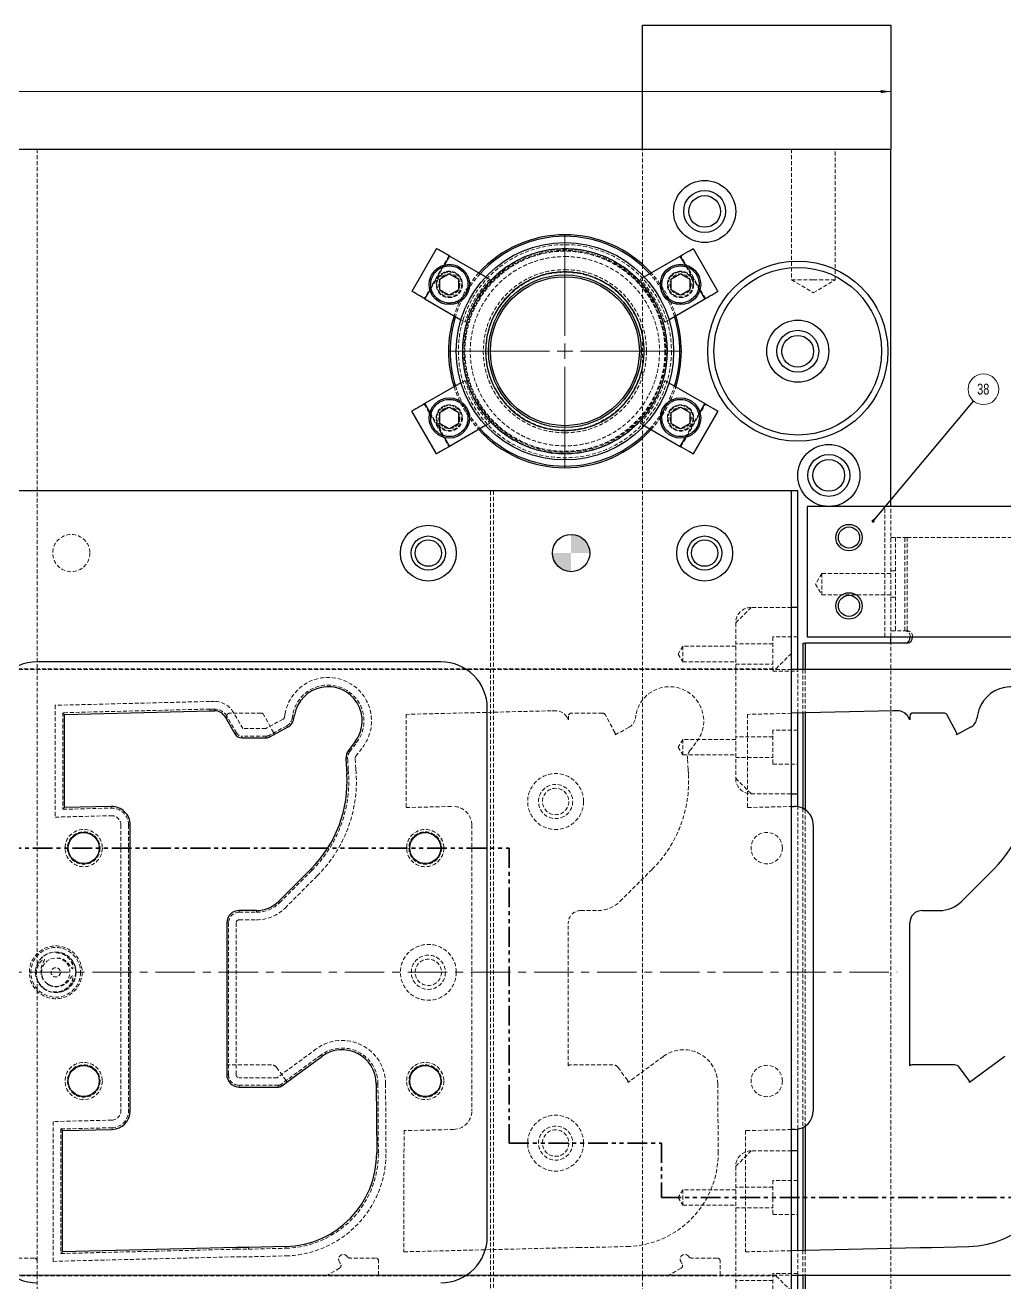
# Model space of a CAD drawing. Header units: millimetres. Extents: x 4 to 907, y 5 to 1495.
# Drawn here: x 431.1 to 746.7, y 724.2 to 1129.2 of the extents above; entities that cross this region are included whole.
import ezdxf

# ---------------------------------------------------------------- set-up
doc = ezdxf.new("R2010")
doc.units = ezdxf.units.MM
for name, pattern in [('CENTERX2', [20.32, 12.7, -2.54, 2.54, -2.54]), ('HIDDEN', [1.905, 1.27, -0.635]), ('PHANTOM', [12.7, 6.35, -1.27, 1.27, -1.27, 1.27, -1.27])]:
    doc.linetypes.add(name, pattern=pattern)
doc.styles.add('SLDTEXTSTYLE0', font='TXT', dxfattribs={"width": 0.75})
doc.dimstyles.new('SLDDIMSTYLE0', dxfattribs={"dimtxt": 3.5, "dimasz": 3.302, "dimexe": 0, "dimexo": 0.0625, "dimgap": 0.875, "dimtad": 1, "dimrnd": 1e-09, "dimzin": 12, "dimdsep": 46, "dimtxsty": 'SLDTEXTSTYLE0', "dimsah": 1, "dimcen": 0.09, "dimadec": 0, "dimazin": 3, "dimtfac": 1, "dimtofl": 0, "dimtmove": 0, "dimatfit": 3, "dimfxl": 1, "dimfrac": 2, "dimtolj": 1, "dimtzin": 12, "dimarcsym": 0})
doc.dimstyles.new('SLDDIMSTYLE1', dxfattribs={"dimtxt": 0.18, "dimasz": 1.016, "dimexe": 0, "dimexo": 0.0625, "dimgap": 0, "dimtad": 0, "dimtih": 1, "dimtoh": 1, "dimdec": 0, "dimrnd": 1e-09, "dimzin": 0, "dimdsep": 46, "dimtxsty": 'Standard', "dimblk1": 'DOT', "dimblk2": 'DOT', "dimsah": 1, "dimcen": 0.09, "dimadec": 0, "dimazin": 0, "dimtfac": 1.016, "dimtdec": 0, "dimtofl": 0, "dimtmove": 0, "dimatfit": 3, "dimldrblk": 'DOT', "dimfxl": 1, "dimfrac": 2, "dimtolj": 1, "dimtzin": 0, "dimarcsym": 0})

# ---------------------------------------------------------------- blocks, each defined once
blk = doc.blocks.new('_D_1')
at = {"color": 7, "linetype": 'Continuous', "lineweight": 18}
for p, q in [((99.65, 921.71), (99.65, 726.71)), ((653.96, 726.71), (98.65, 726.71))]:
    blk.add_line(p, q, dxfattribs=at)
for points in [[(99.65, 921.71), (99.14, 918.41), (100.16, 918.41)], [(99.65, 726.71), (100.16, 730.01), (99.14, 730.01)]]:
    blk.add_solid(points, dxfattribs=at)
at = {"color": 7, "linetype": 'Continuous', "lineweight": 18, "insert": (95.14, 811.37), "char_height": 3.5, "attachment_point": 1, "rotation": 90, "style": 'SLDTEXTSTYLE0'}
blk.add_mtext('195', dxfattribs=at)
blk = doc.blocks.new('_D_2')
at = {"color": 7, "linetype": 'Continuous', "lineweight": 18}
for p, q in [((149.96, 1090.21), (149.96, 1108.82)), ((709.96, 1107.82), (149.96, 1107.82)), ((709.96, 1090.21), (709.96, 1108.82))]:
    blk.add_line(p, q, dxfattribs=at)
for points in [[(149.96, 1107.82), (153.26, 1107.31), (153.26, 1108.33)], [(709.96, 1107.82), (706.66, 1108.33), (706.66, 1107.31)]]:
    blk.add_solid(points, dxfattribs=at)
at = {"color": 7, "linetype": 'Continuous', "lineweight": 18, "insert": (388.18, 1112.33), "char_height": 3.5, "attachment_point": 1, "style": 'SLDTEXTSTYLE0'}
blk.add_mtext('560', dxfattribs=at)
blk = doc.blocks.new('SW_NOTE_8')
at = {"color": 0, "linetype": 'Continuous', "lineweight": 0}
blk.add_circle((3.17, 3.79), 4.94, dxfattribs=at)
at = {"color": 0, "linetype": 'Continuous', "lineweight": 0, "insert": (3.1, 5.6), "char_height": 3.5, "attachment_point": 2, "style": 'SLDTEXTSTYLE0'}
blk.add_mtext('38', dxfattribs=at)
blk = doc.blocks.new('_Dot')
at = {"color": 0, "linetype": 'ByBlock', "lineweight": -2}
blk.add_line((-0.5, 0), (-1, 0), dxfattribs=at)
at = {"color": 0, "linetype": 'ByBlock', "const_width": 0.5}
blk.add_lwpolyline([(-0.25, 0, 1), (0.25, 0, 1)], format="xyb", close=True, dxfattribs=at)
blk = doc.blocks.new('SW_CENTERMARKSYMBOL_1')
at = {"color": 0, "linetype": 'Continuous', "lineweight": 0}
for p, q in [((0, 5), (0, 37.5)), ((-5, 0), (-37.5, 0)), ((0, 0), (-2.5, 0)), ((0, 0), (0, 2.5)), ((0, 0), (0, -2.5)), ((0, 0), (2.5, 0)), ((5, 0), (37.5, 0)), ((0, -5), (0, -37.5))]:
    blk.add_line(p, q, dxfattribs=at)
blk = doc.blocks.new('SW_DOWELSYMBOL_1')
at = {"linetype": 'Continuous', "lineweight": 0}
h = blk.add_hatch(color=0, dxfattribs=at)
edge = h.paths.add_edge_path(flags=0)
edge.add_arc((0, 0), 6, 0, 90)
edge.add_line((0, 6), (0, 0))
edge.add_line((0, 0), (6, 0))
h = blk.add_hatch(color=0, dxfattribs=at)
edge = h.paths.add_edge_path(flags=0)
edge.add_arc((0, 0), 6, 180, 270)
edge.add_line((0, -6), (0, 0))
edge.add_line((0, 0), (-6, 0))
at = {"color": 0, "linetype": 'Continuous', "lineweight": 0}
blk.add_circle((0, 0), 6, dxfattribs=at)

msp = doc.modelspace()

# ---------------------------------------------------------------- linework, layer by layer
at = {"color": 7, "linetype": 'Continuous', "lineweight": 25}
for p, q in [((629.958, 1089.21), (629.958, 1129.21)), ((629.958, 1129.21), (709.958, 1129.21)), ((709.958, 1129.21), (709.958, 1089.21)), ((709.958, 1089.21), (149.958, 1089.21)), ((709.958, 974.21), (709.958, 1089.21)), ((563.639, 1057.245), (555.689, 1043.475)), ((646.276, 1057.245), (654.226, 1043.475)), ((579.414, 1048.138), (567.796, 1054.845)), ((630.501, 1048.138), (642.119, 1054.845)), ((564.718, 1047.442), (567.718, 1049.174)), ((567.718, 1049.174), (570.718, 1047.442)), ((639.197, 1047.442), (642.197, 1049.174)), ((642.197, 1049.174), (645.197, 1047.442)), ((564.718, 1043.978), (564.718, 1047.442)), ((570.718, 1047.442), (570.718, 1043.978)), ((639.197, 1043.978), (639.197, 1047.442)), ((645.197, 1047.442), (645.197, 1043.978)), ((559.846, 1041.075), (571.464, 1034.368)), ((567.718, 1042.246), (564.718, 1043.978)), ((570.718, 1043.978), (567.718, 1042.246)), ((638.451, 1034.368), (650.069, 1041.075)), ((642.197, 1042.246), (639.197, 1043.978)), ((645.197, 1043.978), (642.197, 1042.246)), ((571.464, 1014.052), (559.846, 1007.345)), ((638.451, 1014.052), (650.069, 1007.345)), ((563.639, 991.175), (555.689, 1004.945)), ((564.718, 1004.442), (567.718, 1006.174)), ((564.718, 1000.978), (564.718, 1004.442)), ((567.718, 1006.174), (570.718, 1004.442)), ((570.718, 1004.442), (570.718, 1000.978)), ((639.197, 1004.442), (642.197, 1006.174)), ((639.197, 1000.978), (639.197, 1004.442)), ((642.197, 1006.174), (645.197, 1004.442)), ((645.197, 1004.442), (645.197, 1000.978)), ((654.226, 1004.945), (646.276, 991.175)), ((567.718, 999.246), (564.718, 1000.978)), ((570.718, 1000.978), (567.718, 999.246)), ((642.197, 999.246), (639.197, 1000.978)), ((645.197, 1000.978), (642.197, 999.246)), ((579.414, 1000.283), (567.796, 993.575)), ((630.501, 1000.283), (642.119, 993.575)), ((677.958, 979.21), (149.958, 979.21)), ((677.958, 669.21), (677.958, 979.21)), ((679.958, 979.21), (677.958, 979.21)), ((679.958, 941.71), (679.958, 979.21)), ((875.958, 974.21), (682.958, 974.21)), ((682.958, 974.21), (682.958, 932.21)), ((679.958, 941.71), (677.958, 941.71)), ((679.958, 921.71), (679.958, 941.71)), ((682.958, 932.21), (792.958, 932.21)), ((709.958, 930.21), (709.958, 932.21)), ((681.549, 930.21), (681.549, 921.71)), ((681.549, 930.21), (682.299, 930.21)), ((682.299, 930.21), (682.299, 921.71)), ((715.208, 930.21), (682.299, 930.21)), ((564.958, 924.21), (434.958, 924.21)), ((789.958, 921.71), (677.958, 921.71)), ((443.783, 877.263), (443.799, 907.27)), ((443.799, 907.27), (490.555, 908.428)), ((490.555, 908.428), (492.067, 908.427)), ((579.958, 739.21), (579.958, 909.21)), ((710.555, 908.428), (677.958, 907.621)), ((679.958, 881.71), (679.958, 907.67)), ((681.549, 907.71), (681.549, 877.049)), ((682.299, 907.728), (682.299, 876.621)), ((712.067, 908.427), (710.555, 908.428)), ((727.042, 907.71), (717.087, 907.71)), ((495.55, 906.427), (498.679, 901.008)), ((517.637, 905.935), (517.83, 907.046)), ((716.087, 905.498), (715.55, 906.427)), ((716.087, 906.711), (716.087, 905.498)), ((731.049, 901.427), (727.921, 907.187)), ((737.83, 907.046), (737.637, 905.935)), ((500.927, 899.71), (508.696, 899.71)), ((509.935, 900.025), (515.605, 903.104)), ((735.605, 903.104), (731.132, 900.675)), ((537.429, 898.513), (535.231, 895.618)), ((534.425, 892.953), (534.635, 889.547)), ((534.635, 889.547), (534.721, 888.14)), ((677.958, 881.71), (679.958, 881.71)), ((679.958, 877.553), (679.958, 881.71)), ((458.809, 877.635), (443.783, 877.263)), ((677.958, 877.614), (678.809, 877.635)), ((464.958, 779.61), (464.958, 871.637)), ((684.958, 871.637), (684.958, 779.61)), ((523.065, 857.397), (512.69, 847.032)), ((732.69, 847.032), (743.065, 857.397)), ((505.617, 844.107), (500.054, 844.11)), ((720.054, 844.11), (725.617, 844.107)), ((496.052, 840.112), (496.026, 791.277)), ((716.027, 794.127), (716.052, 840.112)), ((513.813, 787.664), (526.659, 797.13)), ((730.437, 794.403), (716.717, 794.403)), ((746.659, 797.13), (735.268, 788.736)), ((735.083, 789.47), (732.047, 793.589)), ((500.026, 787.275), (512.626, 787.275)), ((544.184, 788.345), (544.327, 766.083)), ((443.128, 773.216), (459.106, 773.612)), ((679.106, 773.612), (677.958, 773.584)), ((679.958, 766.71), (679.958, 773.694)), ((681.549, 774.199), (681.549, 734.667)), ((682.299, 774.627), (682.299, 734.685)), ((443.107, 734.21), (443.128, 773.216)), ((679.958, 766.71), (677.958, 766.71)), ((679.958, 734.627), (679.958, 766.71)), ((499.319, 735.602), (443.107, 734.21)), ((503.069, 735.6), (499.319, 735.602)), ((515.076, 735.9), (503.069, 735.6)), ((677.958, 734.578), (719.319, 735.602)), ((719.319, 735.602), (723.069, 735.6)), ((723.069, 735.6), (735.076, 735.9)), ((677.958, 726.71), (748.5, 726.71)), ((679.958, 706.71), (679.958, 726.71)), ((681.549, 726.71), (681.549, 718.21)), ((682.299, 726.71), (682.299, 718.21))]:
    msp.add_line(p, q, dxfattribs=at)
at = {"color": 7, "linetype": 'HIDDEN', "lineweight": 18}
for p, q in [((434.958, 1089.21), (434.958, 825.416)), ((629.958, 559.21), (629.958, 1089.21)), ((677.958, 1089.21), (677.958, 1047.21)), ((691.958, 1047.21), (691.958, 1089.21)), ((567.623, 1054.945), (559.673, 1041.175)), ((559.846, 1041.075), (567.796, 1054.845)), ((642.119, 1054.845), (650.069, 1041.075)), ((650.242, 1041.175), (642.292, 1054.945)), ((566.167, 1052.022), (561.476, 1043.898)), ((648.439, 1043.898), (643.749, 1052.022)), ((580.749, 1047.367), (579.414, 1048.138)), ((629.166, 1047.367), (630.501, 1048.138)), ((677.958, 1047.21), (684.958, 1047.21)), ((677.958, 1047.21), (684.958, 1043.004)), ((684.958, 1047.21), (691.958, 1047.21)), ((684.958, 1043.004), (691.958, 1047.21)), ((571.464, 1034.368), (572.799, 1033.597)), ((637.116, 1033.597), (638.451, 1034.368)), ((572.799, 1014.824), (571.464, 1014.052)), ((637.116, 1014.824), (638.451, 1014.052)), ((559.673, 1007.245), (567.623, 993.475)), ((567.796, 993.575), (559.846, 1007.345)), ((561.476, 1004.522), (566.167, 996.398)), ((650.069, 1007.345), (642.119, 993.575)), ((642.292, 993.475), (650.242, 1007.245)), ((643.749, 996.398), (648.439, 1004.522)), ((580.749, 1001.054), (579.414, 1000.283)), ((629.166, 1001.054), (630.501, 1000.283)), ((580.958, 669.21), (580.958, 979.21)), ((581.958, 979.21), (581.958, 669.21)), ((707.958, 932.21), (707.958, 974.21)), ((709.958, 932.21), (709.958, 974.21)), ((709.958, 964.21), (715.208, 964.21)), ((711.458, 964.21), (711.458, 934.21)), ((714.458, 934.21), (714.458, 964.21)), ((715.208, 964.21), (715.208, 934.21)), ((715.208, 964.21), (774.909, 964.21)), ((687.708, 952.61), (685.665, 949.21)), ((687.708, 952.61), (687.708, 945.81)), ((709.958, 952.61), (687.708, 952.61)), ((711.458, 953.46), (709.958, 953.46)), ((685.665, 949.21), (687.708, 945.81)), ((687.708, 945.81), (709.958, 945.81)), ((709.958, 944.96), (711.458, 944.96)), ((664.958, 941.71), (659.958, 936.71)), ((677.958, 941.71), (664.958, 941.71)), ((659.958, 936.71), (659.958, 886.71)), ((671.958, 932.21), (671.958, 921.21)), ((679.958, 932.21), (671.958, 932.21)), ((715.208, 934.21), (709.958, 934.21)), ((642.958, 929.21), (641.455, 926.71)), ((642.958, 929.21), (642.958, 924.21)), ((659.958, 929.21), (642.958, 929.21)), ((671.958, 930.01), (659.958, 930.01)), ((709.958, 718.21), (709.958, 930.21)), ((641.455, 926.71), (642.958, 924.21)), ((642.958, 924.21), (659.958, 924.21)), ((659.958, 923.41), (671.958, 923.41)), ((672.958, 921.96), (677.958, 926.96)), ((677.958, 921.71), (149.958, 921.71)), ((405.958, 921.96), (672.958, 921.96)), ((671.958, 921.21), (679.958, 921.21)), ((679.958, 907.67), (679.958, 921.71)), ((681.549, 921.71), (681.549, 907.71)), ((682.299, 921.71), (682.299, 907.728)), ((490.519, 911.428), (440.801, 910.197)), ((492.062, 911.427), (490.519, 911.428)), ((440.801, 910.197), (440.782, 874.188)), ((443.25, 907.807), (443.233, 876.7)), ((490.549, 908.978), (443.25, 907.807)), ((443.799, 907.27), (443.25, 907.807)), ((490.555, 908.428), (490.549, 908.978)), ((492.065, 908.977), (490.549, 908.978)), ((492.067, 908.427), (492.065, 908.977)), ((507.042, 907.71), (497.087, 907.71)), ((501.16, 902.71), (498.148, 907.927)), ((514.875, 907.559), (514.682, 906.448)), ((553.799, 907.27), (553.783, 877.263)), ((600.555, 908.428), (553.799, 907.27)), ((602.067, 908.427), (600.555, 908.428)), ((617.042, 907.71), (607.087, 907.71)), ((663.799, 907.27), (663.783, 877.263)), ((677.958, 907.621), (663.799, 907.27)), ((495.55, 906.427), (496.026, 906.702)), ((499.155, 901.283), (496.026, 906.702)), ((496.087, 906.711), (496.087, 905.498)), ((511.049, 901.427), (507.921, 907.187)), ((514.174, 905.74), (508.593, 902.71)), ((515.343, 903.587), (509.672, 900.508)), ((515.605, 903.104), (515.343, 903.587)), ((517.289, 907.14), (517.096, 906.029)), ((517.637, 905.935), (517.096, 906.029)), ((517.83, 907.046), (517.289, 907.14)), ((606.087, 905.498), (605.55, 906.427)), ((606.087, 906.711), (606.087, 905.498)), ((621.049, 901.427), (617.921, 907.187)), ((627.83, 907.046), (627.637, 905.935)), ((498.679, 901.008), (499.155, 901.283)), ((500.927, 899.71), (500.927, 900.26)), ((508.696, 900.26), (500.927, 900.26)), ((508.593, 902.71), (501.16, 902.71)), ((508.696, 899.71), (508.696, 900.26)), ((509.935, 900.025), (509.672, 900.508)), ((625.605, 903.104), (621.132, 900.675)), ((642.958, 899.21), (641.455, 896.71)), ((642.958, 899.21), (642.958, 894.21)), ((659.958, 899.21), (642.958, 899.21)), ((671.958, 900.01), (659.958, 900.01)), ((671.958, 902.21), (671.958, 891.21)), ((679.958, 902.21), (671.958, 902.21)), ((535.231, 895.618), (535.669, 895.286)), ((535.669, 895.286), (537.867, 898.18)), ((537.429, 898.513), (537.867, 898.18)), ((537.621, 893.804), (539.818, 896.698)), ((641.455, 896.71), (642.958, 894.21)), ((645.231, 895.618), (647.429, 898.513)), ((534.974, 892.987), (534.425, 892.953)), ((535.184, 889.58), (534.974, 892.987)), ((537.63, 889.731), (537.419, 893.138)), ((642.958, 894.21), (659.958, 894.21)), ((644.635, 889.547), (644.425, 892.953)), ((659.958, 893.41), (671.958, 893.41)), ((671.958, 891.21), (679.958, 891.21)), ((535.184, 889.58), (534.635, 889.547)), ((535.27, 888.174), (534.721, 888.14)), ((535.27, 888.174), (535.184, 889.58)), ((537.716, 888.324), (537.63, 889.731)), ((644.721, 888.14), (644.635, 889.547)), ((659.958, 886.71), (664.958, 881.71)), ((664.958, 881.71), (677.958, 881.71)), ((443.783, 877.263), (443.233, 876.7)), ((443.233, 876.7), (458.823, 877.086)), ((458.809, 877.635), (458.823, 877.086)), ((553.783, 877.263), (568.809, 877.635)), ((663.783, 877.263), (677.958, 877.614)), ((679.958, 773.694), (679.958, 877.553)), ((681.549, 877.049), (681.549, 774.199)), ((682.299, 876.621), (682.299, 774.627)), ((440.782, 874.188), (458.883, 874.636)), ((461.958, 871.637), (461.958, 779.61)), ((464.958, 871.637), (464.408, 871.637)), ((464.408, 871.637), (464.408, 779.61)), ((574.958, 871.637), (574.958, 779.61)), ((513.078, 846.643), (523.454, 857.008)), ((514.81, 844.91), (525.186, 855.274)), ((523.454, 857.008), (523.065, 857.397)), ((622.69, 847.032), (633.065, 857.397)), ((513.078, 846.643), (512.69, 847.032)), ((500.054, 843.56), (500.054, 844.11)), ((500.054, 843.56), (505.617, 843.557)), ((505.617, 843.557), (505.617, 844.107)), ((610.054, 844.11), (615.617, 844.107)), ((496.602, 840.112), (496.052, 840.112)), ((496.576, 791.276), (496.602, 840.112)), ((499.026, 791.275), (499.052, 840.11)), ((500.052, 841.11), (505.615, 841.107)), ((606.027, 794.127), (606.052, 840.112)), ((438.55, 828.1), (438.774, 828.231)), ((436.206, 824.21), (434.709, 824.21)), ((434.958, 822.253), (434.958, 731.21)), ((524.879, 799.545), (512.298, 790.275)), ((510.437, 794.403), (496.717, 794.403)), ((526.333, 797.573), (513.487, 788.107)), ((526.333, 797.573), (526.659, 797.13)), ((620.437, 794.403), (606.717, 794.403)), ((636.659, 797.13), (625.268, 788.736)), ((496.576, 791.276), (496.026, 791.277)), ((512.298, 790.275), (500.026, 790.275)), ((515.083, 789.47), (512.047, 793.589)), ((625.083, 789.47), (622.047, 793.589)), ((500.026, 787.824), (500.026, 787.275)), ((512.626, 787.824), (500.026, 787.824)), ((512.626, 787.824), (512.626, 787.275)), ((513.487, 788.107), (513.813, 787.664)), ((544.734, 788.349), (544.184, 788.345)), ((544.877, 766.087), (544.734, 788.349)), ((547.327, 766.103), (547.184, 788.365)), ((654.327, 766.083), (654.184, 788.345)), ((464.958, 779.61), (464.408, 779.61)), ((440.129, 776.143), (440.105, 731.135)), ((459.032, 776.611), (440.129, 776.143)), ((442.578, 773.753), (442.557, 733.647)), ((459.092, 774.162), (442.578, 773.753)), ((443.128, 773.216), (442.578, 773.753)), ((459.106, 773.612), (459.092, 774.162)), ((569.106, 773.612), (553.128, 773.216)), ((677.958, 773.584), (663.128, 773.216)), ((553.128, 773.216), (553.107, 734.21)), ((663.128, 773.216), (663.107, 734.21)), ((544.877, 766.087), (544.327, 766.083)), ((664.958, 766.71), (659.958, 761.71)), ((677.958, 766.71), (664.958, 766.71)), ((659.958, 761.71), (659.958, 711.71)), ((642.958, 754.21), (641.455, 751.71)), ((642.958, 754.21), (642.958, 749.21)), ((659.958, 754.21), (642.958, 754.21)), ((671.958, 755.01), (659.958, 755.01)), ((671.958, 757.21), (671.958, 746.21)), ((679.958, 757.21), (671.958, 757.21)), ((641.455, 751.71), (642.958, 749.21)), ((642.958, 749.21), (659.958, 749.21)), ((659.958, 748.41), (671.958, 748.41)), ((671.958, 746.21), (679.958, 746.21)), ((442.557, 733.647), (499.325, 735.052)), ((442.557, 733.647), (443.107, 734.21)), ((499.325, 735.052), (499.319, 735.602)), ((499.325, 735.052), (503.075, 735.05)), ((503.075, 735.05), (503.069, 735.6)), ((503.075, 735.05), (515.09, 735.35)), ((515.09, 735.35), (515.076, 735.9)), ((553.107, 734.21), (609.319, 735.602)), ((609.319, 735.602), (613.069, 735.6)), ((613.069, 735.6), (625.076, 735.9)), ((663.107, 734.21), (677.958, 734.578)), ((679.958, 726.71), (679.958, 734.627)), ((681.549, 734.667), (681.549, 726.71)), ((682.299, 734.685), (682.299, 726.71)), ((433.958, 732.21), (425.662, 732.21)), ((434.958, 726.71), (434.958, 731.21)), ((440.105, 731.135), (499.355, 732.602)), ((499.355, 732.602), (503.105, 732.6)), ((503.105, 732.6), (515.151, 732.901)), ((532.258, 731.11), (532.724, 730.304)), ((543.958, 732.21), (535.662, 732.21)), ((544.958, 726.71), (544.958, 731.21)), ((642.258, 731.11), (642.724, 730.304)), ((653.958, 732.21), (645.662, 732.21)), ((654.958, 726.71), (654.958, 731.21)), ((672.958, 726.46), (334.958, 726.46)), ((434.958, 726.71), (434.958, 559.21)), ((434.958, 726.71), (528.5, 726.71)), ((532.358, 728.938), (528.5, 726.71)), ((544.958, 726.71), (638.5, 726.71)), ((642.358, 728.938), (638.5, 726.71)), ((654.958, 726.71), (677.958, 726.71)), ((671.958, 725.01), (659.958, 725.01)), ((671.958, 727.21), (671.958, 716.21)), ((679.958, 727.21), (671.958, 727.21)), ((677.958, 721.46), (672.958, 726.46))]:
    msp.add_line(p, q, dxfattribs=at)
at = {"color": 8, "linetype": 'Continuous', "lineweight": 25}
for p, q in [((567.796, 1054.845), (566.167, 1052.022)), ((643.749, 1052.022), (642.119, 1054.845)), ((561.476, 1043.898), (559.846, 1041.075)), ((650.069, 1041.075), (648.439, 1043.898)), ((559.846, 1007.345), (561.476, 1004.522)), ((648.439, 1004.522), (650.069, 1007.345)), ((566.167, 996.398), (567.796, 993.575)), ((642.119, 993.575), (643.749, 996.398))]:
    msp.add_line(p, q, dxfattribs=at)
at = {"color": 7, "linetype": 'PHANTOM', "lineweight": 35}
for p, q in [((408.196, 864.21), (587.019, 864.21)), ((587.019, 864.21), (587.019, 769.21)), ((587.019, 769.21), (636.048, 769.21)), ((636.048, 769.21), (636.048, 751.71)), ((636.048, 751.71), (901.92, 751.71))]:
    msp.add_line(p, q, dxfattribs=at)
at = {"color": 7, "linetype": 'CENTERX2', "lineweight": 18}
msp.add_line((147.958, 824.21), (711.958, 824.21), dxfattribs=at)
at = {"color": 7, "linetype": 'Continuous', "lineweight": 25, "flags": 128}
for points in [[(567.796, 1054.845), (566.985, 1055.313), (566.206, 1055.764), (565.487, 1056.178), (564.857, 1056.542), (564.34, 1056.841), (563.956, 1057.062), (563.719, 1057.199), (563.639, 1057.245)], [(642.119, 1054.845), (642.93, 1055.313), (643.71, 1055.764), (644.428, 1056.178), (645.058, 1056.542), (645.575, 1056.841), (645.959, 1057.062), (646.196, 1057.199), (646.276, 1057.245)], [(559.846, 1041.075), (559.035, 1041.543), (558.256, 1041.994), (557.537, 1042.409), (556.907, 1042.772), (556.39, 1043.071), (556.006, 1043.293), (555.769, 1043.429), (555.689, 1043.475)], [(650.069, 1041.075), (650.88, 1041.543), (651.66, 1041.994), (652.378, 1042.409), (653.008, 1042.772), (653.525, 1043.071), (653.909, 1043.293), (654.146, 1043.429), (654.226, 1043.475)], [(559.846, 1007.345), (559.035, 1006.877), (558.256, 1006.427), (557.537, 1006.012), (556.907, 1005.648), (556.39, 1005.35), (556.006, 1005.128), (555.769, 1004.991), (555.689, 1004.945)], [(650.069, 1007.345), (650.88, 1006.877), (651.66, 1006.427), (652.378, 1006.012), (653.008, 1005.648), (653.525, 1005.35), (653.909, 1005.128), (654.146, 1004.991), (654.226, 1004.945)], [(567.796, 993.575), (566.985, 993.107), (566.206, 992.657), (565.487, 992.242), (564.857, 991.878), (564.34, 991.58), (563.956, 991.358), (563.719, 991.221), (563.639, 991.175)], [(642.119, 993.575), (642.93, 993.107), (643.71, 992.657), (644.428, 992.242), (645.058, 991.878), (645.575, 991.58), (645.959, 991.358), (646.196, 991.221), (646.276, 991.175)]]:
    msp.add_lwpolyline(points, dxfattribs=at)
at = {"color": 7, "linetype": 'HIDDEN', "lineweight": 18, "flags": 128}
msp.add_lwpolyline([(436.818, 822.245), (436.391, 823.655), (436.47, 825.22), (437.076, 826.679), (438.132, 827.84), (439.522, 828.58), (441.079, 828.809), (442.618, 828.5), (443.971, 827.686), (444.963, 826.473), (445.492, 824.982), (445.488, 823.416), (444.951, 821.927), (443.953, 820.719), (442.595, 819.911), (441.053, 819.611), (439.497, 819.848), (438.697, 820.276), (438.697, 820.276)], dxfattribs=at)
at = {"color": 7, "linetype": 'Continuous', "lineweight": 25}
for centre, radius in [((649.958, 1069.21), 10), ((649.958, 1069.21), 6.75), ((649.958, 1069.21), 5.1), ((604.958, 1024.21), 35), ((679.958, 1024.21), 29), ((567.718, 1045.71), 6.5), ((642.197, 1045.71), 6.5), ((679.958, 1024.21), 27), ((604.958, 1024.21), 24.587), ((604.958, 1024.21), 23.982), ((679.958, 1024.21), 10), ((679.958, 1024.21), 6.75), ((679.958, 1024.21), 5.1), ((567.718, 1002.71), 6.5), ((642.197, 1002.71), 6.5), ((689.958, 984.21), 10), ((689.958, 984.21), 6.75), ((689.958, 984.21), 5.1), ((560.958, 959.21), 9), ((649.958, 959.21), 9), ((696.458, 964.21), 4.25), ((560.958, 959.21), 5.5), ((606.958, 959.21), 6), ((649.958, 959.21), 5.5), ((696.458, 964.21), 3.4), ((560.958, 959.21), 4.25), ((649.958, 959.21), 4.25), ((696.458, 942.21), 4.25), ((696.458, 942.21), 3.4), ((449.958, 864.21), 5), ((559.958, 864.21), 5), ((449.958, 789.21), 5), ((559.958, 789.21), 5)]:
    msp.add_circle(centre, radius, dxfattribs=at)
at = {"color": 7, "linetype": 'HIDDEN', "lineweight": 18}
for centre, radius in [((604.958, 1024.21), 34.312), ((604.958, 1024.21), 33), ((604.958, 1024.21), 32.896), ((604.958, 1024.21), 32.512), ((604.958, 1024.21), 32.5), ((604.958, 1024.21), 32.494), ((604.958, 1024.21), 32.232), ((604.958, 1024.21), 32.212), ((567.718, 1045.71), 4.25), ((567.718, 1045.71), 4.2), ((567.718, 1045.71), 4), ((567.718, 1045.71), 3.4), ((567.718, 1045.71), 3.375), ((604.958, 1024.21), 25.425), ((642.197, 1045.71), 4.25), ((642.197, 1045.71), 4.2), ((642.197, 1045.71), 4), ((642.197, 1045.71), 3.4), ((642.197, 1045.71), 3.375), ((567.718, 1002.71), 4.25), ((567.718, 1002.71), 4.2), ((567.718, 1002.71), 4), ((567.718, 1002.71), 3.4), ((567.718, 1002.71), 3.375), ((642.197, 1002.71), 4.25), ((642.197, 1002.71), 4.2), ((642.197, 1002.71), 4), ((642.197, 1002.71), 3.4), ((642.197, 1002.71), 3.375), ((445.958, 959.21), 6), ((601.958, 879.21), 9), ((601.958, 879.21), 5.5), ((601.958, 879.21), 4.25), ((449.958, 864.21), 6), ((449.958, 864.21), 5.25), ((449.958, 864.21), 5.05), ((559.958, 864.21), 6), ((559.958, 864.21), 5.25), ((559.958, 864.21), 5.05), ((669.958, 864.21), 5.05), ((440.958, 824.21), 8.5), ((440.958, 824.21), 8), ((440.958, 824.21), 6.55), ((440.958, 824.21), 6.5), ((560.958, 824.21), 9), ((560.958, 824.21), 5.5), ((560.958, 824.21), 4.25), ((440.958, 824.21), 1.5), ((449.958, 789.21), 6), ((449.958, 789.21), 5.25), ((449.958, 789.21), 5.05), ((559.958, 789.21), 6), ((559.958, 789.21), 5.25), ((559.958, 789.21), 5.05), ((669.958, 789.21), 5.05), ((601.958, 769.21), 9), ((601.958, 769.21), 5.5), ((601.958, 769.21), 4.25)]:
    msp.add_circle(centre, radius, dxfattribs=at)
at = {"color": 7, "linetype": 'Continuous', "lineweight": 25}
for centre, radius, start, end in [((604.958, 1024.21), 37.5, 42.23958, 137.76042), ((604.958, 1024.21), 37, 90, 137.5924), ((604.958, 1024.21), 37, 42.4076, 90), ((604.958, 1024.21), 37.5, 162.23958, 197.76042), ((604.958, 1024.21), 37, 162.4076, 197.5924), ((604.958, 1024.21), 37, 342.4076, 17.5924), ((604.958, 1024.21), 37.5, 0, 17.76042), ((604.958, 1024.21), 37.5, 342.23958, 0), ((604.958, 1024.21), 37.5, 222.23958, 317.76042), ((604.958, 1024.21), 37, 222.4076, 317.5924), ((714.313, 932.085), 1.881, 274.40233, 3.81098), ((715.063, 932.085), 1.881, 274.40186, 3.81144), ((434.958, 909.21), 15, 90, 180), ((564.958, 909.21), 15, 0, 90), ((528.668, 905.164), 11, 322.7916, 170.15119), ((748.668, 905.164), 11, 322.7916, 170.15119), ((492.086, 904.427), 4, 30, 90.27075), ((712.086, 904.427), 4, 30, 90.27075), ((717.087, 906.71), 1, 90, 179.96943), ((727.042, 906.71), 1, 28.50302, 90), ((513.696, 906.619), 4, 298.50302, 350.15119), ((733.696, 906.619), 4, 298.50302, 350.15119), ((500.927, 902.306), 2.596, 210, 270), ((508.696, 902.306), 2.596, 270, 298.50302), ((730.171, 900.95), 1, 344.07602, 28.50302), ((538.417, 893.199), 4, 142.7916, 183.53693), ((494.796, 885.696), 40, 314.96943, 3.50302), ((714.796, 885.696), 40, 314.96943, 3.50302), ((458.958, 871.637), 6, 0, 91.41839), ((678.958, 871.637), 6, 0, 91.41839), ((505.622, 854.107), 10, 269.96943, 314.96943), ((725.622, 854.107), 10, 269.96943, 314.96943), ((500.052, 840.11), 4, 89.96943, 179.96943), ((720.052, 840.11), 4, 89.96943, 179.96943), ((533.184, 788.275), 11, 0.36878, 126.3847), ((716.717, 793.403), 1, 90, 133.58877), ((730.437, 792.403), 2, 36.3847, 90), ((500.026, 791.275), 4, 179.96943, 270), ((512.626, 789.275), 2, 270, 306.3847), ((734.278, 788.876), 1, 351.9577, 36.3847), ((458.958, 779.61), 6, 271.41839, 0), ((678.958, 779.61), 6, 271.41839, 0), ((514.328, 765.89), 30, 271.42957, 0.36878), ((734.328, 765.89), 30, 271.42957, 0.36878), ((434.958, 739.21), 15, 180, 270), ((564.958, 739.21), 15, 270, 0)]:
    msp.add_arc(centre, radius, start, end, dxfattribs=at)
at = {"color": 7, "linetype": 'HIDDEN', "lineweight": 18}
for centre, radius, start, end in [((604.958, 1024.21), 37.5, 137.76042, 162.23958), ((604.958, 1024.21), 37, 137.5924, 162.4076), ((604.958, 1024.21), 37, 17.5924, 42.4076), ((604.958, 1024.21), 37.5, 17.76042, 42.23958), ((604.958, 1024.21), 33.5, 136.27197, 163.72803), ((604.958, 1024.21), 33.5, 16.27197, 43.72803), ((604.958, 1024.21), 37.5, 197.76042, 222.23958), ((604.958, 1024.21), 37, 197.5924, 222.4076), ((604.958, 1024.21), 33.5, 196.27197, 223.72803), ((604.958, 1024.21), 33.5, 316.27197, 343.72803), ((604.958, 1024.21), 37, 317.5924, 342.4076), ((604.958, 1024.21), 37.5, 317.76042, 342.23958), ((664.958, 936.71), 5, 90, 180), ((714.313, 932.335), 1.881, 356.18891, 85.598), ((715.063, 932.335), 1.881, 356.18845, 85.59846), ((528.668, 905.164), 14, 322.7916, 170.15119), ((528.668, 905.164), 11.55, 322.7916, 170.15119), ((638.668, 905.164), 11, 322.7916, 170.15119), ((492.086, 904.427), 7, 30, 90.19721), ((492.086, 904.427), 4.55, 30, 90.27075), ((497.087, 906.71), 1, 90, 179.96943), ((507.042, 906.71), 1, 28.50302, 90), ((602.086, 904.427), 4, 30, 90.27075), ((607.087, 906.71), 1, 90, 179.96943), ((617.042, 906.71), 1, 28.50302, 90), ((513.696, 906.619), 1, 298.50302, 350.15119), ((513.696, 906.619), 3.45, 298.50302, 350.15119), ((623.696, 906.619), 4, 298.50302, 350.15119), ((500.927, 902.306), 2.046, 210, 270), ((508.696, 902.306), 2.046, 270, 298.50302), ((510.171, 900.95), 1, 344.07602, 28.50302), ((620.171, 900.95), 1, 344.07602, 28.50302), ((538.417, 893.199), 3.45, 142.7916, 183.53693), ((648.417, 893.199), 4, 142.7916, 183.53693), ((538.417, 893.199), 1, 142.7916, 183.53693), ((494.796, 885.696), 40.55, 314.96943, 3.50302), ((494.796, 885.696), 43, 314.96943, 3.50302), ((604.796, 885.696), 40, 314.96943, 3.50302), ((664.958, 886.71), 5, 180, 270), ((458.958, 871.637), 5.45, 0, 91.41839), ((568.958, 871.637), 6, 0, 91.41839), ((458.958, 871.637), 3, 0, 91.41839), ((505.622, 854.107), 10.55, 269.96943, 314.96943), ((615.622, 854.107), 10, 269.96943, 314.96943), ((500.052, 840.11), 3.45, 89.96943, 179.96943), ((505.622, 854.107), 13, 269.96943, 314.96943), ((610.052, 840.11), 4, 89.96943, 179.96943), ((500.052, 840.11), 1, 89.96943, 179.96943), ((533.184, 788.275), 14, 0.36878, 126.3847), ((533.184, 788.275), 11.55, 0.36878, 126.3847), ((643.184, 788.275), 11, 0.36878, 126.3847), ((496.717, 793.403), 1, 90, 133.58877), ((510.437, 792.403), 2, 36.3847, 90), ((606.717, 793.403), 1, 90, 133.58877), ((620.437, 792.403), 2, 36.3847, 90), ((500.026, 791.275), 3.45, 179.96943, 270), ((500.026, 791.275), 1, 179.96943, 270), ((512.626, 789.275), 1.45, 270, 306.3847), ((514.278, 788.876), 1, 351.9577, 36.3847), ((624.278, 788.876), 1, 351.9577, 36.3847), ((458.958, 779.61), 3, 271.41839, 0), ((458.958, 779.61), 5.45, 271.41839, 0), ((568.958, 779.61), 6, 271.41839, 0), ((514.328, 765.89), 30.55, 271.42957, 0.36878), ((514.328, 765.89), 33, 271.42957, 0.36878), ((624.328, 765.89), 30, 271.42957, 0.36878), ((664.958, 761.71), 5, 90, 180), ((533.558, 731.86), 1.5, 32.68364, 210), ((643.558, 731.86), 1.5, 32.68364, 210), ((433.958, 731.21), 1, 0, 90), ((531.858, 729.804), 1, 300, 30), ((535.662, 733.21), 1, 212.68364, 270), ((543.958, 731.21), 1, 0, 90), ((641.858, 729.804), 1, 300, 30), ((645.662, 733.21), 1, 212.68364, 270), ((653.958, 731.21), 1, 0, 90)]:
    msp.add_arc(centre, radius, start, end, dxfattribs=at)
at = {"color": 7, "linetype": 'Continuous', "lineweight": 25}
for points, knots in [([(604.958, 1057.21), (603.616, 1057.163), (600.892, 1057.067), (596.808, 1056.275), (593.072, 1055.075), (589.751, 1053.562), (586.849, 1051.866), (584.113, 1049.87), (581.582, 1047.586), (579.297, 1045.055), (577.302, 1042.319), (575.606, 1039.416), (574.094, 1036.096), (572.887, 1032.36), (572.124, 1028.276), (571.876, 1024.21), (572.124, 1020.144), (572.887, 1016.06), (574.094, 1012.325), (575.605, 1009.004), (577.302, 1006.101), (579.297, 1003.366), (581.582, 1000.835), (584.113, 998.55), (586.848, 996.555), (589.751, 994.859), (593.072, 993.345), (596.807, 992.146), (600.891, 991.354), (603.616, 991.257), (604.958, 991.21)], [0, 0, 0, 0, 0.03881371, 0.07883109, 0.11997562, 0.15213693, 0.18430341, 0.2171491, 0.25000002, 0.28284562, 0.31569659, 0.34785789, 0.38002424, 0.42116436, 0.46118279, 0.49999996, 0.5388125, 0.57883121, 0.61997568, 0.65213702, 0.68430345, 0.71714914, 0.75000001, 0.78284573, 0.81569653, 0.84785793, 0.88002432, 0.92116439, 0.961184, 1, 1, 1, 1]), ([(637.958, 1024.21), (637.91, 1025.552), (637.814, 1028.276), (637.022, 1032.36), (635.823, 1036.095), (634.309, 1039.416), (632.613, 1042.319), (630.618, 1045.055), (628.333, 1047.586), (625.802, 1049.87), (623.067, 1051.866), (620.164, 1053.562), (616.843, 1055.075), (613.108, 1056.274), (609.024, 1057.067), (606.299, 1057.163), (604.958, 1057.21)], [0, 0, 0, 0, 0.07762742, 0.15766225, 0.23995145, 0.30427408, 0.36860678, 0.43429839, 0.50000002, 0.56569123, 0.63139302, 0.69571581, 0.76004857, 0.84232849, 0.92236799, 1, 1, 1, 1]), ([(564.718, 1040.514), (564.105, 1040.961), (563.161, 1041.648), (562.325, 1042.995), (561.881, 1044.145), (561.687, 1045.367), (561.757, 1046.94), (562.397, 1048.783), (563.673, 1050.258), (564.999, 1051.105), (566.155, 1051.548), (567.373, 1051.739), (568.958, 1051.688), (570.025, 1051.214), (570.718, 1050.906)], [0, 0, 0, 0, 0.1197281, 0.18418, 0.2499998, 0.3158199, 0.3802715, 0.4999999, 0.6197282, 0.6841803, 0.75, 0.8158196, 0.8802715, 1, 1, 1, 1]), ([(570.718, 1050.906), (571.332, 1050.46), (572.276, 1049.772), (573.112, 1048.426), (573.557, 1047.275), (573.747, 1046.055), (573.696, 1044.471), (573.223, 1043.404), (572.915, 1042.71)], [0, 0, 0, 0, 0.2394564, 0.3683612, 0.4999997, 0.63164, 0.7605432, 1, 1, 1, 1]), ([(604.958, 1049.763), (603.399, 1049.681), (600.189, 1049.511), (596.254, 1048.332), (593.183, 1046.939), (590.178, 1045.182), (586.759, 1042.408), (583.441, 1038.321), (581.068, 1033.742), (579.699, 1028.979), (579.261, 1024.21), (579.698, 1019.442), (580.831, 1015.507), (582.229, 1012.435), (583.985, 1009.43), (586.76, 1006.013), (590.846, 1002.69), (595.426, 1000.332), (600.189, 998.911), (603.399, 998.74), (604.958, 998.657)], [0, 0, 0, 0, 0.0582483, 0.1199858, 0.1521825, 0.1843725, 0.2500413, 0.3157101, 0.3800142, 0.4417516, 0.5, 0.5582483, 0.6199858, 0.6521824, 0.6843726, 0.7500412, 0.81571, 0.8800142, 0.9417517, 1, 1, 1, 1]), ([(630.511, 1024.21), (630.428, 1025.769), (630.258, 1028.979), (629.079, 1032.913), (627.687, 1035.985), (625.93, 1038.99), (623.155, 1042.407), (619.069, 1045.73), (614.489, 1048.088), (609.726, 1049.51), (606.516, 1049.68), (604.958, 1049.763)], [0, 0, 0, 0, 0.1164967, 0.2399717, 0.3043648, 0.3687449, 0.5000826, 0.6314199, 0.7600283, 0.8835033, 1, 1, 1, 1]), ([(637, 1042.71), (636.692, 1043.404), (636.219, 1044.471), (636.168, 1046.055), (636.358, 1047.275), (636.803, 1048.426), (637.639, 1049.772), (638.583, 1050.46), (639.197, 1050.906)], [0, 0, 0, 0, 0.2394565, 0.3683596, 0.5, 0.6316381, 0.7605438, 1, 1, 1, 1]), ([(639.197, 1050.906), (639.89, 1051.214), (640.957, 1051.688), (642.542, 1051.739), (643.76, 1051.548), (644.916, 1051.105), (646.242, 1050.258), (647.518, 1048.783), (648.158, 1046.94), (648.228, 1045.367), (648.034, 1044.145), (647.59, 1042.995), (646.754, 1041.648), (645.81, 1040.961), (645.197, 1040.514)], [0, 0, 0, 0, 0.1197285, 0.1841801, 0.2500002, 0.3158195, 0.3802719, 0.5, 0.6197286, 0.6841801, 0.7500003, 0.8158201, 0.8802719, 1, 1, 1, 1]), ([(572.915, 1042.71), (572.468, 1042.097), (571.78, 1041.153), (570.434, 1040.317), (569.283, 1039.872), (568.063, 1039.682), (566.479, 1039.732), (565.412, 1040.206), (564.718, 1040.514)], [0, 0, 0, 0, 0.2394572, 0.3683606, 0.5000007, 0.6316392, 0.7605431, 1, 1, 1, 1]), ([(645.197, 1040.514), (644.503, 1040.206), (643.436, 1039.732), (641.852, 1039.682), (640.632, 1039.872), (639.481, 1040.317), (638.135, 1041.153), (637.447, 1042.097), (637, 1042.71)], [0, 0, 0, 0, 0.2394567, 0.3683613, 0.4999997, 0.6316397, 0.760543, 1, 1, 1, 1]), ([(604.958, 991.21), (606.299, 991.257), (609.023, 991.354), (613.107, 992.146), (616.843, 993.345), (620.164, 994.858), (623.066, 996.554), (625.802, 998.55), (628.333, 1000.834), (630.618, 1003.366), (632.613, 1006.101), (634.309, 1009.004), (635.822, 1012.325), (637.022, 1016.06), (637.814, 1020.144), (637.91, 1022.869), (637.958, 1024.21)], [0, 0, 0, 0, 0.0776274, 0.1576622, 0.2399514, 0.304274, 0.368607, 0.4342983, 0.4999998, 0.5656914, 0.631393, 0.6957159, 0.7600485, 0.8423285, 0.922368, 1, 1, 1, 1]), ([(604.958, 998.657), (606.516, 998.739), (609.726, 998.909), (613.661, 1000.089), (616.732, 1001.481), (619.737, 1003.238), (623.155, 1006.013), (626.478, 1010.099), (628.835, 1014.679), (630.257, 1019.441), (630.428, 1022.652), (630.511, 1024.21)], [0, 0, 0, 0, 0.1164967, 0.2399716, 0.3043649, 0.3687453, 0.5000826, 0.6314199, 0.7600283, 0.8835033, 1, 1, 1, 1]), ([(564.718, 1007.906), (565.412, 1008.214), (566.479, 1008.688), (568.063, 1008.739), (569.283, 1008.549), (570.434, 1008.103), (571.78, 1007.268), (572.468, 1006.324), (572.915, 1005.71)], [0, 0, 0, 0, 0.239457, 0.3683609, 0.4999997, 0.6316393, 0.7605427, 1, 1, 1, 1]), ([(637, 1005.71), (637.447, 1006.324), (638.135, 1007.268), (639.481, 1008.103), (640.632, 1008.549), (641.852, 1008.739), (643.436, 1008.688), (644.503, 1008.214), (645.197, 1007.906)], [0, 0, 0, 0, 0.2394571, 0.3683604, 0.4999999, 0.6316386, 0.7605432, 1, 1, 1, 1]), ([(570.718, 997.514), (570.025, 997.206), (568.958, 996.732), (567.373, 996.682), (566.155, 996.872), (564.999, 997.315), (563.673, 998.162), (562.397, 999.638), (561.757, 1001.481), (561.687, 1003.053), (561.881, 1004.275), (562.325, 1005.426), (563.161, 1006.772), (564.105, 1007.46), (564.718, 1007.906)], [0, 0, 0, 0, 0.1197282, 0.1841802, 0.2499999, 0.3158193, 0.3802718, 0.5000001, 0.6197286, 0.6841801, 0.7500003, 0.8158193, 0.8802719, 1, 1, 1, 1]), ([(572.915, 1005.71), (573.223, 1005.016), (573.696, 1003.949), (573.747, 1002.365), (573.557, 1001.146), (573.112, 999.995), (572.276, 998.648), (571.332, 997.961), (570.718, 997.514)], [0, 0, 0, 0, 0.2394566, 0.3683611, 0.4999998, 0.6316395, 0.7605429, 1, 1, 1, 1]), ([(639.197, 997.514), (638.583, 997.961), (637.639, 998.648), (636.803, 999.995), (636.358, 1001.146), (636.168, 1002.365), (636.219, 1003.949), (636.692, 1005.016), (637, 1005.71)], [0, 0, 0, 0, 0.23945698, 0.36836113, 0.50000057, 0.63163923, 0.76054383, 1, 1, 1, 1]), ([(645.197, 1007.906), (645.81, 1007.46), (646.754, 1006.772), (647.59, 1005.426), (648.034, 1004.275), (648.228, 1003.053), (648.158, 1001.481), (647.518, 999.638), (646.242, 998.162), (644.916, 997.315), (643.76, 996.872), (642.542, 996.682), (640.957, 996.732), (639.89, 997.206), (639.197, 997.514)], [0, 0, 0, 0, 0.1197281, 0.1841805, 0.2499996, 0.3158198, 0.3802714, 0.4999999, 0.619728, 0.6841809, 0.7499999, 0.8158201, 0.8802717, 1, 1, 1, 1])]:
    msp.add_open_spline(points, degree=3, knots=knots, dxfattribs=at)
at = {"color": 7, "linetype": 'HIDDEN', "lineweight": 18}
for points, knots in [([(604.958, 993.716), (603.718, 993.76), (601.2, 993.849), (597.427, 994.581), (593.975, 995.689), (590.906, 997.088), (587.32, 999.181), (584.057, 1001.833), (581.246, 1004.948), (579.402, 1007.476), (577.835, 1010.159), (576.438, 1013.227), (575.322, 1016.679), (574.617, 1020.453), (574.388, 1024.21), (574.617, 1027.967), (575.322, 1031.741), (576.437, 1035.193), (577.835, 1038.262), (579.929, 1041.847), (582.58, 1045.111), (585.696, 1047.921), (588.224, 1049.766), (590.906, 1051.333), (593.975, 1052.731), (597.426, 1053.839), (601.2, 1054.572), (603.718, 1054.66), (604.958, 1054.704)], [0, 0, 0, 0, 0.0388205, 0.0788449, 0.1199968, 0.1521635, 0.1843358, 0.249956, 0.2828073, 0.3156641, 0.347831, 0.3800032, 0.4211503, 0.4611758, 0.5, 0.5388192, 0.5788449, 0.6199967, 0.6521636, 0.6843359, 0.7499561, 0.7828073, 0.8156641, 0.847831, 0.8800032, 0.9211503, 0.961177, 1, 1, 1, 1]), ([(604.958, 1054.704), (606.197, 1054.66), (608.715, 1054.572), (612.488, 1053.84), (615.94, 1052.731), (619.009, 1051.333), (622.595, 1049.239), (625.858, 1046.588), (628.669, 1043.472), (630.513, 1040.944), (632.08, 1038.262), (633.479, 1035.193), (634.587, 1031.741), (635.319, 1027.967), (635.408, 1025.45), (635.452, 1024.21)], [0, 0, 0, 0, 0.077641, 0.1576897, 0.2399937, 0.3043271, 0.3686718, 0.499912, 0.5656146, 0.6313283, 0.6956619, 0.7600065, 0.8423006, 0.9223541, 1, 1, 1, 1]), ([(604.958, 997.919), (603.354, 998.004), (600.051, 998.179), (596.003, 999.392), (592.843, 1000.824), (589.751, 1002.632), (586.234, 1005.486), (583.379, 1009.003), (581.573, 1012.095), (580.133, 1015.256), (578.969, 1019.304), (578.519, 1024.21), (578.969, 1029.116), (580.134, 1033.165), (581.573, 1036.325), (583.379, 1039.417), (586.234, 1042.934), (589.751, 1045.788), (592.843, 1047.596), (596.003, 1049.028), (600.051, 1050.242), (603.354, 1050.417), (604.958, 1050.502)], [0, 0, 0, 0, 0.0582388, 0.119966, 0.1521573, 0.1843421, 0.2500001, 0.3156579, 0.3478491, 0.380034, 0.4417612, 0.5, 0.5582388, 0.619966, 0.6521572, 0.6843421, 0.75, 0.8156579, 0.8478491, 0.880034, 0.9417612, 1, 1, 1, 1]), ([(604.958, 1050.502), (606.561, 1050.417), (609.864, 1050.242), (613.912, 1049.028), (617.072, 1047.596), (620.164, 1045.788), (623.681, 1042.934), (626.536, 1039.417), (628.343, 1036.325), (629.776, 1033.165), (630.989, 1029.116), (631.164, 1025.814), (631.249, 1024.21)], [0, 0, 0, 0, 0.1164776, 0.2399321, 0.3043147, 0.3686841, 0.5, 0.6313158, 0.6956982, 0.760068, 0.8835224, 1, 1, 1, 1]), ([(635.452, 1024.21), (635.408, 1022.971), (635.319, 1020.453), (634.587, 1016.679), (633.479, 1013.228), (632.08, 1010.159), (629.986, 1006.573), (627.335, 1003.31), (624.219, 1000.499), (621.691, 998.655), (619.009, 997.088), (615.94, 995.689), (612.489, 994.581), (608.715, 993.849), (606.197, 993.76), (604.958, 993.716)], [0, 0, 0, 0, 0.07764095, 0.15768969, 0.23999367, 0.30432715, 0.36867164, 0.49991208, 0.56561461, 0.6313283, 0.69566194, 0.76000627, 0.8423006, 0.92235408, 1, 1, 1, 1]), ([(631.249, 1024.21), (631.164, 1022.607), (630.989, 1019.304), (629.776, 1015.256), (628.343, 1012.095), (626.536, 1009.003), (623.681, 1005.486), (620.164, 1002.632), (617.072, 1000.824), (613.912, 999.392), (609.864, 998.179), (606.561, 998.004), (604.958, 997.919)], [0, 0, 0, 0, 0.1164775, 0.239932, 0.3043147, 0.3686842, 0.5, 0.6313158, 0.6956982, 0.760068, 0.8835225, 1, 1, 1, 1]), ([(441.164, 830.512), (441.72, 830.458), (442.958, 830.337), (444.641, 829.35), (445.844, 827.983), (446.38, 826.719), (446.491, 825.921), (446.469, 825.543), (446.401, 825.407), (446.368, 825.374), (446.339, 825.36), (446.304, 825.359), (446.26, 825.374), (446.154, 825.454), (446.032, 825.628), (445.728, 826.092), (445.102, 827.048), (443.82, 828.171), (442.345, 828.831), (441.477, 828.785), (441.255, 828.773)], [0, 0, 0, 0, 0.1134831, 0.2527392, 0.3868214, 0.4813311, 0.5283515, 0.5519559, 0.5568321, 0.559081, 0.5613529, 0.5633174, 0.5659172, 0.5708126, 0.5900428, 0.6090133, 0.6849295, 0.8226835, 0.954765, 1, 1, 1, 1]), ([(446.336, 823.058), (446.324, 823.059), (446.298, 823.061), (446.24, 823.036), (446.086, 822.893), (445.658, 822.189), (444.83, 821.03), (443.262, 819.936), (441.472, 819.478), (439.72, 819.67), (438.194, 820.413), (437.021, 821.607), (436.299, 823.125), (436.11, 824.826), (436.413, 826.274), (436.855, 827.246), (437.131, 827.759), (437.265, 828.037), (437.311, 828.188), (437.306, 828.26), (437.294, 828.293), (437.273, 828.315), (437.241, 828.331), (437.177, 828.34), (436.998, 828.302), (436.519, 828.04), (435.739, 827.288), (434.975, 825.947), (434.613, 824.185), (434.818, 822.296), (435.651, 820.453), (436.861, 819.267), (437.73, 818.612), (438.101, 818.499), (438.146, 818.486)], [0, 0, 0, 0, 0.0011135, 0.0025292, 0.0060665, 0.0215471, 0.0830715, 0.1453253, 0.2052138, 0.2610135, 0.3153569, 0.3689774, 0.422699, 0.4777258, 0.5344758, 0.5659249, 0.5825929, 0.5917746, 0.5963927, 0.5977852, 0.5987937, 0.5998099, 0.6006936, 0.6022296, 0.6060721, 0.6184154, 0.6554132, 0.7111307, 0.7677565, 0.829628, 0.8953586, 0.961935, 0.9954288, 1, 1, 1, 1]), ([(439.971, 817.909), (440.664, 817.858), (442.089, 817.752), (444.16, 818.532), (445.886, 819.928), (447.044, 821.848), (447.474, 824.026), (447.2, 826.209), (446.451, 827.41), (446.092, 827.987)], [0, 0, 0, 0, 0.1375416, 0.2824364, 0.4288392, 0.5739579, 0.7200288, 0.865602, 1, 1, 1, 1]), ([(440.017, 817.904), (440.698, 817.877), (442.067, 817.823), (443.997, 818.612), (445.517, 819.936), (446.232, 821.244), (446.433, 822.1), (446.472, 822.405), (446.48, 822.619), (446.471, 822.769), (446.452, 822.885), (446.426, 822.968), (446.392, 823.023), (446.364, 823.05), (446.343, 823.056), (446.336, 823.058)], [0, 0, 0, 0, 0.2163171, 0.4342795, 0.6477644, 0.8521279, 0.8973101, 0.9286297, 0.9504869, 0.9658128, 0.9766277, 0.9882622, 0.9928859, 0.9975605, 1, 1, 1, 1]), ([(439.304, 819.951), (439.235, 819.967), (438.653, 820.103), (437.998, 820.557), (437.617, 821.099), (437.539, 821.21)], [0, 0, 0, 0, 0.0967179, 0.8150213, 1, 1, 1, 1]), ([(437.709, 818.716), (437.733, 818.691), (437.776, 818.648), (437.834, 818.632), (437.859, 818.625)], [0, 0, 0, 0, 0.57498806, 1, 1, 1, 1])]:
    msp.add_open_spline(points, degree=3, knots=knots, dxfattribs=at)

# ---------------------------------------------------------------- block references
at = {"color": 7, "linetype": 'Continuous', "lineweight": 0}
for name, p in [('SW_CENTERMARKSYMBOL_1', (604.958, 1024.21)), ('SW_NOTE_8', (736.6, 1008.164)), ('SW_DOWELSYMBOL_1', (606.958, 959.21))]:
    msp.add_blockref(name, p, dxfattribs=at)

# ---------------------------------------------------------------- dimensions: what is measured, and where the dimension line sits
at = {"color": 7, "linetype": 'Continuous', "lineweight": 18}
dim = msp.add_linear_dim(base=(149.958, 1107.82), p1=(709.958, 1089.21), p2=(149.958, 1089.21), dimstyle='SLDDIMSTYLE0', dxfattribs=at)
dim.commit()
dim.dimension.update_dxf_attribs({"geometry": '_D_2', "text_midpoint": (392.059, 1107.82), "dimtype": 160})
dim = msp.add_linear_dim(base=(99.649, 726.71), p1=(84.958, 921.71), p2=(654.958, 726.71), angle=90, dimstyle='SLDDIMSTYLE0', dxfattribs=at)
dim.commit()
dim.dimension.update_dxf_attribs({"geometry": '_D_1', "text_midpoint": (99.649, 815.254), "dimtype": 160})

# ---------------------------------------------------------------- leaders
at = {"color": 7, "linetype": 'Continuous', "lineweight": 0}
msp.add_leader([(704.22, 969.517), (736.6, 1008.164)], dimstyle='SLDDIMSTYLE1', dxfattribs=at)

doc.saveas('drawing.dxf')
